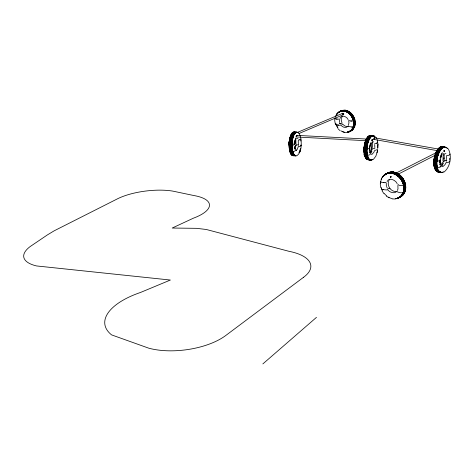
<?xml version="1.0" encoding="UTF-8"?>
<svg xmlns="http://www.w3.org/2000/svg" width="474" height="474" viewBox="0 0 474 474"><rect width="100%" height="100%" fill="white"/><g stroke="black" fill="none" stroke-linecap="round" stroke-linejoin="round"><path stroke-width="0.71" d="M377.985 144.6L377.991 145.044M369.839 148.244L370.348 152.77M371.622 147.355L371.474 144.167M372.582 147.349L372.392 143.415M374.839 147.669L374.691 144.475M377.612 147.645L377.642 144.89M377.956 147.669L378.009 144.452L377.215 139.794M372.114 139.913C372.558 140.334 371.954 139.948 371.966 140.345M374.199 138.604L374.193 138.503M295.13 132.75L294.603 132.744L294.899 132.501A11.702 4.242 -87.8 0 0 293.797 132.21M292.932 132.483L293.288 132.519M439.789 160.224L440.008 164.869L439.878 164.271M439.795 162.701L439.908 160.348M440.352 160.159L440.808 164.905M444.025 158.962L444.079 157.783M449.66 159.631L449.731 158.209M444.345 151.23L444.559 150.993M334.869 117.961L334.721 120.674L335.189 123.465M339.479 119.614L339.645 122.559M341.31 118.737L341.227 120.183L342.038 123.116M371.249 143.344C372.842 143.794 371.409 141.228 373.743 141.898M371.971 140.061L372.209 139.824M288.37 144.333L288.536 141.708M294.153 144.392L294.277 142.443M294.478 144.505L294.988 139.931M296.013 145.488L295.835 139.836M298.389 145.352L298.241 140.571M372.037 139.836L372.179 140.28L372.333 139.972M364.002 154.216L363.973 154.915L368.043 155.336L370.022 154.654L370.621 153.369M380.557 180.95L380.284 184.161L380.794 187.514M386.245 183.16L386.363 186.643M442.509 147.704L442.177 147.414M388.342 181.957C387.418 186.56 391.246 191.852 396.128 191.537M444.316 151.224C445.122 150.596 443.303 151.342 444.221 150.904M444.334 151.016L443.901 151.016L444.351 150.898M444.405 151.028L443.96 151.046L444.251 150.845M371.575 149.529L371.871 147.165M374.022 138.71L374.057 138.544M392.413 172.773L391.814 172.809L392.282 172.625M294.627 142.674L294.881 141.098M390.854 176.547L390.777 176.986M390.997 176.66L390.955 177.187L390.511 176.891M442.917 160.858L443.16 155.762M443.937 161.255L444.239 155.004M446.194 161.367L446.443 156.266M372.339 140.174L372.173 140.12M390.825 176.826L391.02 176.897M390.908 176.915L390.493 176.903M300.54 149.363L299.894 151.609L300.161 150.768M372.084 135.641L372.345 135.777A12.194 5.184 -84 0 0 366.183 148.332A12.194 5.184 -84 0 0 370.65 159.975M369.175 159.673A12.034 5.131 -84 0 1 364.719 151.271A12.034 5.131 -84 0 1 368.097 137.531L368.292 137.881M369.323 137.359L369.856 137.448M369.637 146.294L370.757 142.686M371.195 149.991L372.173 149.802L371.977 149.15M377.624 150.323L377.02 152.824M377.577 150.631L375.882 156.124L373.299 159.525M433.497 159.839L433.349 160.55L437.496 161.213L439.653 160.627L440.488 159.412L440.056 159.311M370.437 143.764L369.578 148.439L369.785 152.711M370.046 146.543L370.982 143.557M371.64 150.702L371.415 151.644M371.877 151.23L371.195 153.019M299.835 150.702L300.433 148.575M298.134 146.91L297.269 149.322L296.173 150.288M294.526 148.143L294.911 146.786M295.255 148.954L295.711 147.337M440.115 166.949L440.103 166.575M440.15 157.327L441.324 154.311M440.168 158.097L441.975 153.807L440.328 157.972M440.672 158.387L441.898 155.276M348.461 125.32L348.971 122.559L348.722 121.066M345.179 110.483L344.853 110.241M343.591 110.815L344.118 110.863M297.151 135.819C297.388 134.391 295.794 137.472 296.416 136.749M390.487 176.725L390.795 176.512M434 166.587C434.267 168.086 441.229 168.4 440.891 165.693M369.761 137.62C369.519 138.515 369.916 137.081 369.436 137.318M397.408 190.471L397.982 188.948L397.876 185.435M374.241 150.933C374.768 152.314 371.355 154.358 372.072 154.382L371.367 154.234M442.325 147.799C442.929 147.165 441.916 147.787 442.556 147.301M371.029 150.613L369.844 153.072M343.988 111.117L343.976 111.621L343.881 111.295M369.779 138.177L369.536 137.525L369.761 138.058M393.124 172.044L393.793 171.997M296.487 135.7L296.724 135.38M295.012 133.425L295.012 132.88L294.84 133.425M393.307 172.394L393.473 172.755L393.61 172.293M393.343 172.222L393.319 172.53M393.307 171.831L393.657 172.181M298.946 152.729L299.473 151.562M392.211 172.72L391.909 172.577M293.276 132.708C292.837 133.206 293.133 132.258 293.264 132.987M365.661 139.753L365.561 140.529M371.912 140.15L372.262 140.328L372.037 140.067M445.673 163.02C445.797 164.679 442.663 166.54 442.852 166.611L442.088 166.487M442.402 162.505L440.885 165.059M441.958 165.515L442.894 163.571M443.303 163.275L441.448 166.41M369.673 137.869C369.708 138.29 369.483 137.691 369.607 138.165M369.667 138.159L369.756 137.673M369.519 137.934L369.519 137.614L369.684 138.064M292.968 132.602L292.849 132.643M368.049 137.626C368.298 138.183 368.114 137.027 367.96 137.407M368.031 137.869L368.446 137.33M294.941 133.431L294.881 132.88M381.363 188.966C381.493 189.784 389.598 190.281 387.299 189.636M341.707 117.469L342.418 116.397M300.759 145.719L300.824 145.417M288.494 144.511C288.69 146.454 295.557 145.506 294.117 143.699M289.324 150.572C288.553 152.752 293.11 151.822 294.49 151.2C295.166 151.182 295.977 149.34 295.077 149.577M441.644 153.653L442.396 152.634M444.511 151.265L444.458 150.655M388.887 180.458L389.812 179.231M294.917 133.093L294.964 133.312M294.952 146.656C296.38 146.727 295.255 143.978 298.205 144.979M335.645 124.609L335.953 124.455M443.96 150.963L444.274 151.07M440.441 147.301L440.66 147.106M440.654 147.224L440.068 147.124M371.823 148.8L371.758 149.535M443.972 151.016L444.067 150.975M371.735 135.706L372.333 135.694L371.841 135.635M367.895 137.318L368.28 137.786M294.733 132.738L295.136 132.785M298.359 146.62C298.176 147.278 301.985 145.903 300.99 144.925M262.857 363.914L316.478 317.361M444.138 172.003C450.484 166.652 452.089 156.053 448.268 148.836M442.704 154.174L443.593 153.452M404.144 186.412A13.408 10.754 59.2 0 0 392.259 173.051L392.205 173.028M340.587 117.274C342.4 114.945 346.903 116.645 348.147 119.614M374.353 139.143L373.749 139.326L374.276 137.774M347.75 126.362C346.257 128.264 342.785 127.494 341.061 125.284M442.396 147.414L442.58 147.515M436.738 152.45C438.912 150.673 438.598 154.512 436.856 154.18M372.084 135.919C372.197 135.434 371.942 135.771 371.96 135.866M372.001 136.05L371.912 135.748L372.137 135.973M374.644 150.169C374.253 150.839 378.477 149.571 377.731 148.546M387.696 180.446L388.929 179.593C391.228 178.348 395.885 180.505 397.2 183.681M370.775 135.6L371.124 135.629M374.697 143.504C374.501 144.031 378.317 143.195 377.677 142.01M396.501 191.65L395.251 192.491C393.864 193.185 389.385 192.438 388.058 189.956M344.959 110.11C345.35 110.11 344.675 110.839 345.285 110.329M345.256 110.14L345.007 110.466M339.982 111.562A11.05 8.728 64.9 0 1 343.982 110.987L343.958 111.627L343.763 110.738A11.044 8.722 64.9 0 0 339.864 111.639M343.656 110.815L344.1 110.75M343.739 110.638L343.964 111.206M295.575 145.263L295.172 145.607L295.385 146.217M403.101 192.45L405.359 191.188L404.98 191.004M403.155 192.539C401.828 193.475 396.578 192.006 396.981 191.372M298.419 139.907C297.802 140.63 301.737 139.475 300.8 138.497M405.282 184.356L405.768 184.161L405.424 183.989M405.323 184.439C404.251 185.921 399.315 186.27 397.941 184.463M294.816 132.785L295.219 132.69M369.791 137.43L369.501 137.365L369.921 137.312M380.841 181.554C379.858 182.81 387.584 182.958 385.949 182.36M443.107 161.877C442.153 163.625 445.062 158.944 446.834 160.704M343.84 110.756L344.035 110.661A11.038 8.722 64.9 0 0 340.119 111.514A11.044 8.728 64.9 0 1 344.077 110.946M390.606 176.725L390.6 177.057M443.528 154.844C442.959 156.426 444.476 152.782 445.945 153.724M296.724 155.839C301.92 152.326 301.464 144.232 300.937 138.669M398.563 173.994L437.923 153.86M396.59 172.826L437.306 152.095M363.931 147.568C361.111 150.039 370.698 149.423 369.898 147.171M371.764 142.236L372.096 142.07M367.848 137.377L368.328 137.389M390.777 176.648L390.742 177.169M348.68 120.295C350.31 121.711 354.819 120.971 354.931 119.863M391.986 172.915L392.194 173.087A13.414 10.754 59.2 0 1 393.361 173.383M446.259 162.505C444.95 163.441 450.43 162.144 449.785 160.935M436.726 152.462L436.447 152.924A12.81 6.221 -80.3 0 1 444.061 147.183M298.792 133.609L343.739 114.548M297.239 132.477L342.903 113.197M446.721 155.436C445.732 156.177 450.501 155.318 450.033 154.044M369.69 137.81L369.56 138.141M368.055 137.756L368.037 137.395M294.828 133.093L294.846 133.372M343.988 111.514L343.792 111.046L344.006 111.426M293.193 132.69L293.039 132.696A11.702 4.242 -87.8 0 0 289.75 142.947A11.702 4.242 -87.8 0 0 291.688 154.364M295.343 138.805L295.74 138.663M295.622 138.841L297.95 138.538M371.148 135.54L370.609 135.671M371.059 135.451L370.561 135.6L371.059 135.647M372.422 148.694L374.893 148.469M376.563 143.041L376.954 142.923M372.161 142.052L372.54 141.945M440.453 147.171L440.31 146.934M370.093 159.537A12.182 5.196 -84 0 1 364.636 149.239A12.182 5.196 -84 0 1 370.822 135.588L370.988 135.564M369.933 159.519A12.182 5.196 -84 0 1 364.47 149.221A12.182 5.196 -84 0 1 370.662 135.57L371.047 135.386L370.935 135.677M442.171 147.467L442.58 147.367M440.536 147.023L440.216 147.088M371.835 135.712L372.209 135.617M295.077 132.578L294.828 132.619M299.687 139.534L299.989 139.469M368.037 137.318L368.31 137.187M440.269 147.373L440.239 147.396A12.644 6.144 -80.3 0 0 439.108 148.202M440.376 147.497L440.121 147.242M293.264 132.939L293.21 132.673M348.135 126.12L347.827 126.274L351.341 126.919M392.051 172.969L391.69 172.82M383.425 182.431L384.011 182.377M294.899 132.767L294.929 132.761A11.714 4.225 -87.8 0 0 291.534 146.069A11.714 4.225 -87.8 0 0 295.61 155.668M295.373 140.043L295.764 139.783L295.515 139.38M343.745 110.768L343.917 110.756M338.667 125.029L336.919 124.958M342.613 113.339C343.911 113.144 344.023 115.49 342.56 114.447M369.59 137.264L369.43 137.259M351.595 120.994L350.748 120.971M347.673 126.511L345.155 126.161L342.886 124.395M337.174 119.033L336.321 119.004M344.545 132.602L346.927 132.584M339.36 123.518L340.385 123.554M351.311 127.008C351.85 127.512 356.146 126.054 354.718 125.782M296.25 150.27L296.617 150.288L296.037 150.163M436.904 160.87L437.478 160.893M392.235 198.89L395.221 199.015M296.659 135.357L366.509 139.048M295.663 136.945L365.531 140.683M339.787 123.607L342.708 124.218M290.438 151.23L290.918 151.277M371.053 135.528L370.686 135.41M440.518 147.1L440.156 147.189M374.282 137.774L374.656 138.147M339.23 118.956C340.148 119.276 335.503 119.318 334.863 118.636M340.445 125.023C341.653 125.379 336.309 125.332 335.681 124.638M444.731 151.058L444.594 150.827M374.199 137.75L437.976 148.972M373.625 139.356L436.667 150.536M341.428 118.145L339.935 117.919M293.056 132.702L293.11 132.442M435.085 167.067L435.559 167.174M389.912 188.486L388.704 188.581L386.737 187.609M388.508 181.222L387.021 181.181M382.968 189.47L383.401 189.582M434.178 160.354L434.557 160.485M341.09 123.761L340.788 123.637M298.182 132.465L299.272 133.603L300.735 137.715M343.395 113.387L342.429 113.399L342.127 113.979M386.399 196.129L389.213 197.901M339.84 130.51L337.832 128.549M343.555 113.523L343.863 114.044M382.044 190.761L383.952 193.7M438.806 152.124L438.888 152.486M376.125 137.353L376.747 138.58M294.775 147.479L295.118 148.741M295.415 140.464L295.575 141.625M295.018 140.452L295.225 141.951M294.55 146.822L294.84 148.954M300.753 139.871L300.913 141.039M295.243 141.139L295.272 143.581M344.331 132.169A11.05 8.728 64.9 0 1 342.548 131.582M337.885 127.725A11.05 8.728 64.9 0 1 337.097 126.528M336.439 125.26A11.05 8.728 64.9 0 1 335.699 123.246M336.143 115.366A11.05 8.728 64.9 0 1 345.576 111.532M346.168 111.763A11.05 8.728 64.9 0 1 351.998 129.189M351.258 130.119A11.05 8.728 64.9 0 1 347.276 132.264M344.331 132.299A11.192 8.834 64.9 0 1 340.788 130.723M337.802 127.802A11.192 8.834 64.9 0 1 336.659 125.96M336.339 125.308A11.192 8.834 64.9 0 1 335.592 123.264M335.408 117.096A11.192 8.834 64.9 0 1 335.793 115.863M336.042 115.283A11.192 8.834 64.9 0 1 351.412 116.171A11.192 8.834 64.9 0 1 347.312 132.394M338.395 112.551A11.18 8.834 64.9 0 1 352.917 117.463A11.18 8.834 64.9 0 1 347.916 132.092M336.35 115.135A11.186 8.834 64.9 0 1 351.726 116.023A11.186 8.834 64.9 0 1 347.626 132.24M336.262 115.182A11.186 8.834 64.9 0 1 337.595 113.15M339.414 111.692A11.186 8.834 64.9 0 1 352.976 118.654A11.186 8.834 64.9 0 1 347.531 132.282M349.142 131.665A11.05 8.728 64.9 0 1 347.495 132.151M346.387 111.663A11.05 8.728 64.9 0 1 353.64 121.457A11.05 8.728 64.9 0 1 349.652 131.417M349.231 131.618A11.044 8.728 64.9 0 1 347.584 132.11M346.482 111.615A11.044 8.728 64.9 0 1 352.917 127.98M351.566 129.965A11.044 8.728 64.9 0 1 349.747 131.369M340.35 111.254A11.175 8.834 64.9 0 1 353.906 118.204A11.175 8.834 64.9 0 1 348.461 131.819A11.044 8.722 64.9 0 0 351.856 129.817M350.067 131.203A11.032 8.722 64.9 0 1 348.42 131.689M340.415 111.378A11.032 8.722 64.9 0 1 353.201 116.93A11.032 8.722 64.9 0 1 350.582 130.954M344.367 110.803A11.044 8.722 64.9 0 1 352.97 117.842A11.044 8.722 64.9 0 1 352.597 128.892M344.628 110.685A11.038 8.722 64.9 0 1 353.373 118.056A11.038 8.722 64.9 0 1 352.496 129.248M352.111 129.692A11.038 8.722 64.9 0 1 348.129 131.837M339.094 112.042A11.18 8.834 64.9 0 1 353.326 117.671A11.18 8.834 64.9 0 1 348.171 131.968M350.162 131.156A11.032 8.722 64.9 0 1 348.514 131.642M340.504 111.337A11.032 8.722 64.9 0 1 353.29 116.882A11.032 8.722 64.9 0 1 350.671 130.907M340.445 111.212A11.175 8.834 64.9 0 1 353.995 118.156A11.175 8.834 64.9 0 1 348.55 131.778M339.348 112.101A11.169 8.828 64.9 0 1 353.865 117.001A11.169 8.828 64.9 0 1 348.858 131.624M340.818 111.189A11.026 8.722 64.9 0 1 342.963 110.412M345.321 110.359A11.026 8.722 64.9 0 1 354.902 120.455A11.026 8.722 64.9 0 1 349.379 131.375M386.114 173.988A13.55 10.884 59.2 0 1 403.386 179.077A13.55 10.884 59.2 0 1 400.228 196.941M398.101 197.901A13.568 10.884 59.2 0 0 402.829 179.919A13.568 10.884 59.2 0 0 384.787 174.912A13.408 10.754 59.2 0 1 389.29 172.986M385.125 174.722A13.562 10.884 59.2 0 1 403.161 179.723A13.562 10.884 59.2 0 1 398.427 197.699M386.014 174.047A13.556 10.884 59.2 0 1 403.285 179.136A13.556 10.884 59.2 0 1 400.127 197M385.232 174.663A13.556 10.884 59.2 0 1 403.261 179.664A13.556 10.884 59.2 0 1 398.533 197.634M385.86 174.319A13.391 10.748 59.2 0 1 390.357 172.382M390.937 172.323A13.391 10.748 59.2 0 1 395.138 172.903M396.335 173.377A13.391 10.748 59.2 0 1 405.199 185.79M404.992 190.329A13.391 10.748 59.2 0 1 404.429 192.094M403.913 193.167A13.391 10.748 59.2 0 1 399.801 197M386.778 173.691A13.385 10.748 59.2 0 1 397.852 173.78M399.523 174.918A13.385 10.748 59.2 0 1 405.649 186.916M405.56 188.871A13.385 10.748 59.2 0 1 404.535 192.432M404.263 192.959A13.385 10.748 59.2 0 1 400.157 196.793M386.109 174.177A13.385 10.748 59.2 0 1 396.584 173.235M399.422 174.977A13.385 10.748 59.2 0 1 405.513 186.312M405.454 188.93A13.385 10.748 59.2 0 1 404.156 193.019M401.851 195.756A13.385 10.748 59.2 0 1 400.05 196.852M392.253 172.892A13.58 10.89 59.2 0 1 404.239 186.039A13.58 10.89 59.2 0 1 396.051 198.541M384.153 175.262A13.58 10.89 59.2 0 1 391.643 172.809M402.479 194.429A13.408 10.754 59.2 0 1 397.419 198.114M404.245 187.751A13.408 10.754 59.2 0 1 403.131 193.274M385.978 174.142A13.396 10.748 59.2 0 1 401.49 178.165A13.396 10.748 59.2 0 1 402.207 195.199M401.709 195.703A13.396 10.748 59.2 0 1 399.369 197.267M387.531 173.241A13.391 10.748 59.2 0 1 390.256 172.441M390.831 172.382A13.391 10.748 59.2 0 1 395.038 172.963M396.228 173.437A13.391 10.748 59.2 0 1 405.098 185.849M404.885 190.394A13.391 10.748 59.2 0 1 404.328 192.154M403.427 193.854A13.391 10.748 59.2 0 1 399.701 197.066M384.598 175.202A13.402 10.754 59.2 0 1 385.682 174.308M386.897 173.597A13.402 10.754 59.2 0 1 389.622 172.797M392.596 172.862A13.402 10.754 59.2 0 1 404.476 186.217M404.547 188.865A13.402 10.754 59.2 0 1 399.078 197.439M384.491 175.078A13.574 10.884 59.2 0 1 402.071 179.332A13.574 10.884 59.2 0 1 399.155 197.587M384.681 174.983A13.414 10.754 59.2 0 1 386.458 173.845M387.104 173.567A13.414 10.754 59.2 0 1 389.184 173.04M396.329 174.651A13.414 10.754 59.2 0 1 404.138 187.811M404.049 189.772A13.414 10.754 59.2 0 1 403.273 192.788M402.752 193.86A13.414 10.754 59.2 0 1 401.484 195.638M400.98 196.141A13.414 10.754 59.2 0 1 398.646 197.699M392.146 172.951A13.58 10.89 59.2 0 1 404.132 186.098A13.58 10.89 59.2 0 1 395.944 198.606M384.053 175.321A13.58 10.89 59.2 0 1 391.542 172.868M382.056 177.797A13.586 10.89 59.2 0 1 401.389 179.735A13.586 10.89 59.2 0 1 395.695 198.754M381.161 180.067A13.586 10.89 59.2 0 1 381.789 178.331M384.426 175.125A13.414 10.754 59.2 0 1 388.224 173.306M390.7 173.117A13.414 10.754 59.2 0 1 403.795 186.62M403.801 189.92A13.414 10.754 59.2 0 1 398.397 197.854M402.023 194.701A13.42 10.754 59.2 0 1 395.553 198.659M382.447 177.329A13.42 10.754 59.2 0 1 385.481 174.373M386.097 174.047A13.42 10.754 59.2 0 1 388.828 173.241M391.797 173.312A13.42 10.754 59.2 0 1 403.587 186.004M403.481 191.235A13.42 10.754 59.2 0 1 402.402 194.073M381.949 177.857A13.586 10.89 59.2 0 1 401.282 179.794A13.586 10.89 59.2 0 1 395.594 198.813M391.992 198.565A13.586 10.89 59.2 0 1 390.179 197.972M389.587 197.711A13.586 10.89 59.2 0 1 388.425 197.095M386.766 195.94A13.586 10.89 59.2 0 1 384.313 193.499M382.399 190.554A13.586 10.89 59.2 0 1 381.143 187.295M380.628 183.29A13.586 10.89 59.2 0 1 380.794 181.346M381.06 180.126A13.586 10.89 59.2 0 1 381.683 178.39M438.9 172.032A12.804 6.221 -80.4 0 1 435.061 154.583M435.499 153.375A12.804 6.221 -80.4 0 1 443.338 147.076A12.65 6.144 -80.3 0 0 442.295 146.958M440.145 172.234A12.816 6.215 -80.3 0 1 436.53 154.163M437.247 152.427A12.816 6.215 -80.3 0 1 444.079 147.047M440.743 171.866A12.81 6.221 -80.3 0 1 435.049 167.393A12.81 6.221 -80.3 0 1 436.003 154.08M439.066 172.056A12.804 6.221 -80.3 0 1 435.227 154.607M435.665 153.398A12.804 6.221 -80.3 0 1 443.504 147.1M440.577 171.837A12.81 6.221 -80.3 0 1 434.96 167.624A12.81 6.221 -80.3 0 1 435.624 154.666M436.299 152.883A12.81 6.221 -80.3 0 1 443.901 147.159M439.475 171.967A12.65 6.144 -80.3 0 1 435.689 154.731M436.358 152.966A12.65 6.144 -80.3 0 1 440.062 147.817M439.641 171.997A12.65 6.144 -80.3 0 1 438.569 171.896M438.059 171.707A12.65 6.144 -80.3 0 1 436.062 154.145M436.524 152.989A12.65 6.144 -80.3 0 1 440.228 147.841M440.784 147.485A12.65 6.144 -80.3 0 1 443.522 147.124M438.918 171.878A12.644 6.144 -80.4 0 1 435.197 169.283M434.871 168.578A12.644 6.144 -80.4 0 1 435.126 154.643M435.559 153.452A12.644 6.144 -80.4 0 1 440.062 147.378M441.732 146.875A12.644 6.144 -80.4 0 1 443.303 147.224M439.084 171.902A12.644 6.144 -80.3 0 1 435.292 154.666M435.962 152.906A12.644 6.144 -80.3 0 1 438.563 148.735M441.898 146.899A12.644 6.144 -80.3 0 1 442.965 147.041M441.128 172.4A12.822 6.209 -80.3 0 1 436.412 158.488A12.822 6.209 -80.3 0 1 445.578 147.402M441.146 172.24A12.662 6.132 -80.3 0 1 439.57 171.955M439.084 171.671A12.662 6.132 -80.3 0 1 438.195 170.83M437.105 168.94A12.662 6.132 -80.3 0 1 441.744 148.066M440.162 172.08A12.656 6.138 -80.3 0 1 436.595 154.228M437.301 152.515A12.656 6.138 -80.3 0 1 441.312 147.568M441.875 147.301A12.656 6.138 -80.3 0 1 442.989 147.059M440.619 172.157A12.656 6.138 -80.3 0 1 435.855 166.297A12.656 6.138 -80.3 0 1 437.277 153.712M437.763 152.587A12.656 6.138 -80.3 0 1 442.9 147.201M440.601 172.311A12.816 6.215 -80.3 0 1 435.778 166.38A12.816 6.215 -80.3 0 1 437.218 153.635M437.709 152.492A12.816 6.215 -80.3 0 1 444.541 147.112M441.312 172.269A12.662 6.132 -80.3 0 1 439.736 171.979M439.25 171.701A12.662 6.132 -80.3 0 1 438.355 170.859M437.271 168.969A12.662 6.132 -80.3 0 1 440.808 149.073M444.677 147.254A12.662 6.132 -80.3 0 1 445.702 147.58M441.294 172.423A12.822 6.209 -80.3 0 1 436.578 158.512A12.822 6.209 -80.3 0 1 445.744 147.426M446.621 147.793A12.828 6.209 -80.3 0 1 447.509 148.682M443.368 171.92A12.828 6.209 -80.3 0 1 436.601 161.883A12.828 6.209 -80.3 0 1 444.553 147.13M445.098 147.153A12.828 6.209 -80.3 0 1 446.135 147.485M441.164 172.335A12.668 6.132 -80.3 0 1 438.752 170.924M437.668 169.034A12.668 6.132 -80.3 0 1 437.389 156.971A12.668 6.132 -80.3 0 1 442.864 147.793M445.074 147.313A12.668 6.132 -80.3 0 1 446.099 147.639M441.869 172.358A12.668 6.132 -80.3 0 1 438.918 170.948M437.834 169.058A12.668 6.132 -80.3 0 1 441.371 149.156M444.701 147.313A12.668 6.132 -80.3 0 1 446.265 147.663M446.786 147.817A12.828 6.209 -80.3 0 1 447.675 148.706M443.534 171.949A12.828 6.209 -80.3 0 1 436.898 160.253A12.828 6.209 -80.3 0 1 446.301 147.509M296.161 155.833A11.862 4.272 -87.8 0 1 292.085 143.024A11.862 4.272 -87.8 0 1 297.654 132.442M295.995 155.828A11.862 4.272 -87.8 0 1 291.919 143.018A11.862 4.272 -87.8 0 1 297.494 132.442M293.963 155.745A11.85 4.29 -87.8 0 1 289.863 142.941A11.85 4.29 -87.8 0 1 295.456 132.37M291.854 154.37A11.708 4.236 -87.8 0 1 289.857 144.487A11.708 4.236 -87.8 0 1 292.18 134.029M294.348 132.228A11.708 4.236 -87.8 0 1 295.438 132.513M295.61 155.81A11.862 4.278 -87.8 0 1 291.528 143A11.862 4.278 -87.8 0 1 297.103 132.424M295.45 155.804A11.856 4.278 -87.8 0 1 291.362 142.994A11.856 4.278 -87.8 0 1 296.943 132.418M294.911 155.46A11.714 4.219 -87.8 0 1 291.913 144.564A11.714 4.219 -87.8 0 1 295.278 132.815M294.929 155.786A11.856 4.284 -87.8 0 1 290.84 142.976A11.856 4.284 -87.8 0 1 296.422 132.4M293.839 155.419A11.708 4.23 -87.8 0 1 291.03 141.477A11.708 4.23 -87.8 0 1 296.41 132.548M293.382 155.395A11.708 4.236 -87.8 0 1 290.574 141.459A11.708 4.236 -87.8 0 1 295.954 132.53M294.478 155.762A11.856 4.29 -87.8 0 1 290.384 142.958A11.856 4.29 -87.8 0 1 295.972 132.388M293.803 155.591A11.702 4.242 -87.8 0 1 292.707 155.365M294.182 132.222A11.702 4.242 -87.8 0 1 295.278 132.507M293.797 155.733A11.85 4.296 -87.8 0 1 289.697 142.935A11.85 4.296 -87.8 0 1 295.29 132.365M293.412 155.721A11.85 4.296 -87.8 0 1 289.306 142.917A11.85 4.296 -87.8 0 1 294.905 132.353M293.412 155.573A11.702 4.242 -87.8 0 1 292.316 155.353M291.303 154.346A11.702 4.242 -87.8 0 1 289.3 144.469A11.702 4.242 -87.8 0 1 291.629 134.012M291.966 133.502A11.702 4.242 -87.8 0 1 292.683 132.726M293.252 155.567A11.702 4.242 -87.8 0 1 292.156 155.348M291.137 154.34A11.702 4.242 -87.8 0 1 289.199 142.923A11.702 4.242 -87.8 0 1 292.517 132.72M293.631 132.205A11.702 4.242 -87.8 0 1 294.727 132.489M293.252 155.709A11.85 4.296 -87.8 0 1 289.146 142.911A11.85 4.296 -87.8 0 1 294.745 132.347M295.071 155.466A11.714 4.219 -87.8 0 1 292.073 144.57A11.714 4.219 -87.8 0 1 295.444 132.821M295.45 155.662A11.714 4.225 -87.8 0 1 291.356 144.54A11.714 4.225 -87.8 0 1 295.835 132.282M371.207 159.886A12.046 5.119 -84 0 1 369.892 159.631M368.713 158.571A12.046 5.119 -84 0 1 366.953 146.816A12.046 5.119 -84 0 1 371.48 136.423M372.854 135.925A12.046 5.119 -84 0 1 374.158 136.239M374.756 136.399A12.194 5.178 -84 0 1 375.521 137.235M372.736 159.483A12.194 5.178 -84 0 1 371.817 159.951M371.355 160.052A12.194 5.178 -84 0 1 367.054 146.816A12.194 5.178 -84 0 1 374.347 136.109M372.576 159.471A12.194 5.184 -84 0 1 371.652 159.934M371.195 160.034A12.194 5.184 -84 0 1 366.888 146.798A12.194 5.184 -84 0 1 374.187 136.097M371.367 159.898A12.046 5.119 -84 0 1 370.052 159.643M368.879 158.589A12.046 5.119 -84 0 1 366.965 148.403A12.046 5.119 -84 0 1 370.301 137.733M373.014 135.937A12.046 5.119 -84 0 1 374.324 136.257M368.535 137.016A12.034 5.131 -84 0 1 369.442 136.239M370.81 159.993A12.194 5.184 -84 0 1 366.497 146.756A12.194 5.184 -84 0 1 373.796 136.062M368.618 159.768A12.176 5.202 -84 0 1 364.287 146.543A12.176 5.202 -84 0 1 371.604 135.86M368.458 159.75A12.176 5.202 -84 0 1 364.127 146.525A12.176 5.202 -84 0 1 371.444 135.842M370.822 159.845A12.04 5.119 -84 0 1 369.501 159.59M369.092 159.323A12.04 5.119 -84 0 1 366.633 146.253A12.04 5.119 -84 0 1 372.463 135.89M370.656 159.827A12.04 5.119 -84 0 1 369.341 159.572M368.932 159.305A12.04 5.119 -84 0 1 366.467 146.241A12.04 5.119 -84 0 1 372.303 135.872M371.053 159.637A12.188 5.19 -84 0 1 365.608 149.334A12.188 5.19 -84 0 1 371.794 135.677M370.141 159.774A12.04 5.125 -84 0 1 365.727 148.273A12.04 5.125 -84 0 1 371.782 135.825M369.69 159.726A12.034 5.131 -84 0 1 365.27 148.232A12.034 5.131 -84 0 1 371.332 135.783M370.603 159.59A12.188 5.19 -84 0 1 365.152 149.286A12.188 5.19 -84 0 1 371.343 135.635M367.694 159.4A12.028 5.131 -84 0 1 364.53 149.731A12.028 5.131 -84 0 1 367.937 137.513M368.369 137.004A12.028 5.131 -84 0 1 369.276 136.222M367.309 159.359A12.028 5.137 -84 0 1 364.352 146.561A12.028 5.137 -84 0 1 370.265 135.688M368.47 159.602A12.028 5.137 -84 0 1 364.038 148.107A12.028 5.137 -84 0 1 370.105 135.671M303.603 277.249L225.423 335.752A53.307 24.008 -7.5 0 1 148.664 348.147L111.609 334.899A66.751 29.293 -7.7 0 1 140.458 292.482L170.379 280.039L36.545 265.944A45.101 16.406 -9.1 0 1 30.14 246.581L47.394 234.908L54.19 230.808L117.765 198.677A40.391 13.693 -7 0 1 172.897 191.129L193.706 195.507A40.965 14.179 -6.7 0 1 193.511 218.135L172.198 228.041L196.562 228.326L206.303 229.487L288.944 251.303A47.797 19.618 -4.9 0 1 303.603 277.249"/></g></svg>
